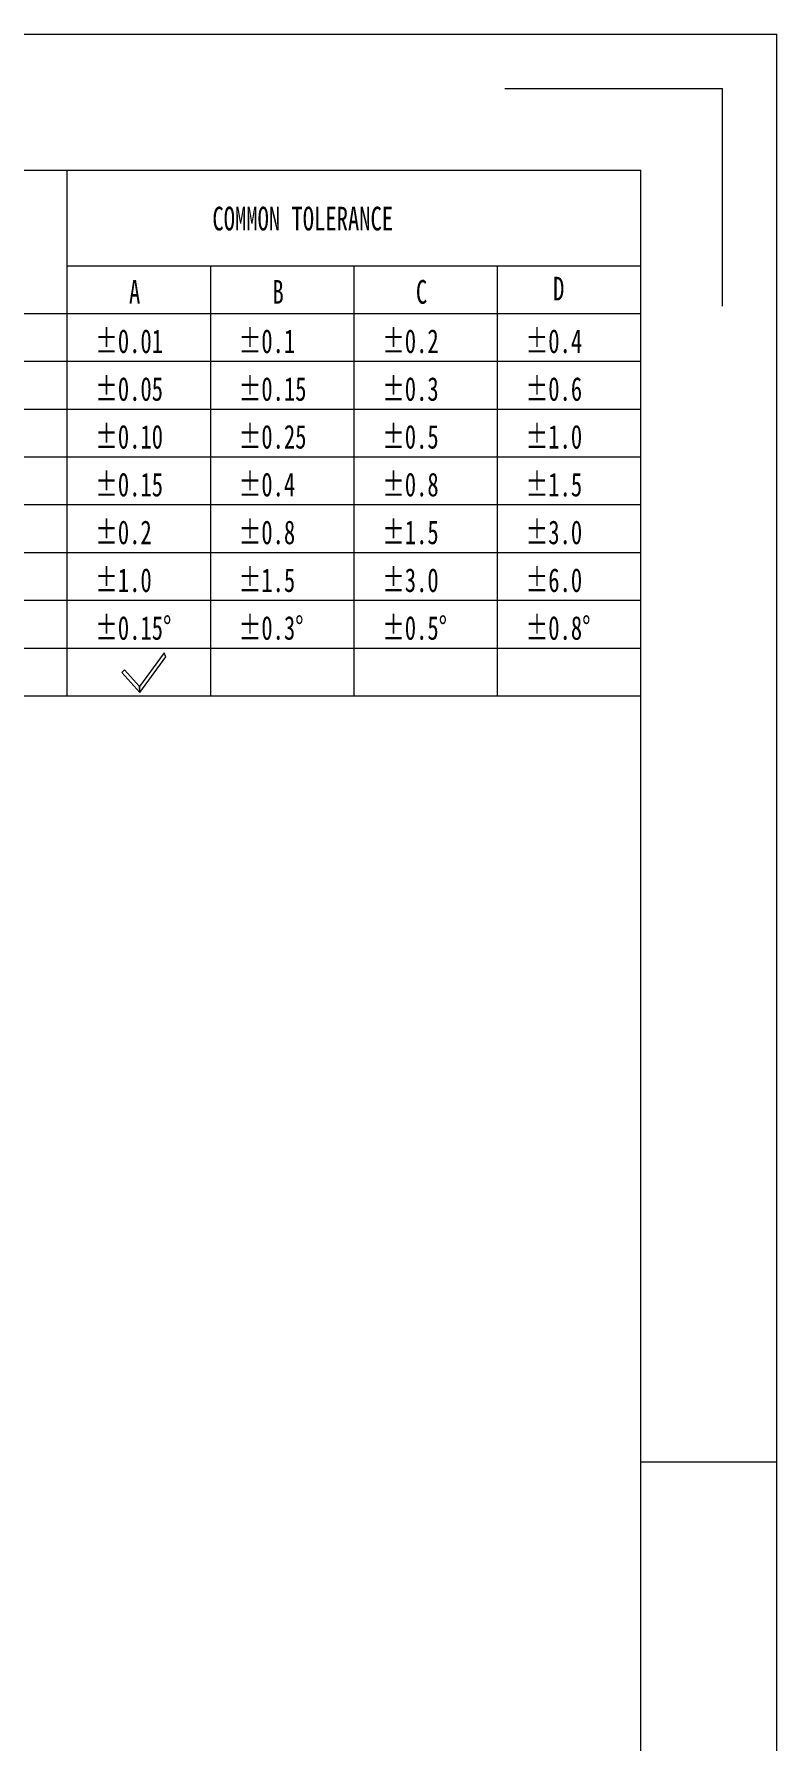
# Model space of a CAD drawing. Header units: millimetres. Extents: x 5476 to 6812, y 642 to 1586.
# Drawn here: x 6567 to 6812, y 1022 to 1586 of the extents above; entities that cross this region are included whole.
import ezdxf

# ---------------------------------------------------------------- set-up
doc = ezdxf.new("R2010")
doc.units = ezdxf.units.MM
doc.header["$LTSCALE"] = 0.1
doc.layers.get('0').update_dxf_attribs({"lineweight": 18})
doc.styles.add('SLDTEXTSTYLE4', font='', dxfattribs={"width": 0.7})
doc.styles.get('SLDTEXTSTYLE4').set_extended_font_data('宋体')

msp = doc.modelspace()

# ---------------------------------------------------------------- linework, layer by layer
at = {"color": 7, "linetype": 'Continuous'}
for p, q in [((5476.187, 1586.433), (6812.418, 1586.433)), ((6812.418, 641.623), (6812.418, 1586.433)), ((6722.436, 1568.437), (6794.422, 1568.437)), ((6794.422, 1496.451), (6794.422, 1568.437)), ((5521.178, 1541.442), (6767.427, 1541.442)), ((6767.427, 686.614), (6767.427, 1541.442)), ((6767.427, 1114.028), (6812.418, 1114.028))]:
    msp.add_line(p, q, dxfattribs=at)
for p, q in [((6577.674, 1541.442), (6577.674, 1367.502)), ((6577.674, 1509.817), (6767.427, 1509.817)), ((6625.112, 1509.817), (6625.112, 1367.502)), ((6672.55, 1509.817), (6672.55, 1367.502)), ((6719.989, 1509.817), (6719.989, 1367.502)), ((6451.172, 1494.004), (6767.427, 1494.004)), ((6451.172, 1478.191), (6767.427, 1478.191)), ((6451.172, 1462.378), (6767.427, 1462.378)), ((6451.172, 1446.566), (6767.427, 1446.566)), ((6451.172, 1430.753), (6767.427, 1430.753)), ((6451.172, 1414.94), (6767.427, 1414.94)), ((6451.172, 1399.127), (6767.427, 1399.127)), ((6451.172, 1383.315), (6767.427, 1383.315)), ((6609.804, 1381.682), (6601.664, 1370.642)), ((6601.762, 1368.643), (6610.443, 1380.417)), ((6610.443, 1380.417), (6609.804, 1381.682)), ((6596.776, 1376.07), (6595.836, 1375.223)), ((6595.836, 1375.223), (6601.762, 1368.643)), ((6601.664, 1370.642), (6596.776, 1376.07)), ((6451.172, 1367.502), (6767.427, 1367.502)), ((6601.762, 1368.643), (6601.664, 1370.642)), ((6601.664, 1370.642), (6601.762, 1368.643))]:
    msp.add_line(p, q)

# ---------------------------------------------------------------- texts
at = {"attachment_point": 1, "style": 'SLDTEXTSTYLE4'}
for s, insert, char_height, width in [('COMMON TOLERANCE', (6625.796, 1529.329), 7.84239, 258.18478), ('A', (6598.214, 1505.08), 7.842, 11.33068), ('B', (6645.652, 1505.08), 7.842, 11.14952), ('C', (6693.09, 1505.08), 7.842, 11.28128), ('D', (6738.427, 1506.145), 7.842, 11.14952), ('%%P0.01', (6587.056, 1488.775), 7.8424, 54.9077), ('%%P0.1', (6634.494, 1488.775), 7.8424, 41.17254), ('%%P0.2', (6681.932, 1488.775), 7.8424, 46.83788), ('%%P0.4', (6729.371, 1488.775), 7.8424, 46.65672), ('%%P0.05', (6587.056, 1472.962), 7.8424, 60.57304), ('%%P0.15', (6634.494, 1472.962), 7.8424, 57.82272), ('%%P0.3', (6681.932, 1472.962), 7.8424, 46.83788), ('%%P0.6', (6729.371, 1472.962), 7.8424, 46.83788), ('%%P0.10', (6587.056, 1457.15), 7.8424, 55.08886), ('%%P0.25', (6634.494, 1457.15), 7.8424, 63.3069), ('%%P0.5', (6681.932, 1457.15), 7.8424, 46.83788), ('%%P1.0', (6729.371, 1457.15), 7.8424, 41.3537), ('%%P0.15', (6587.056, 1441.337), 7.8424, 57.82272), ('%%P0.4', (6634.494, 1441.337), 7.8424, 46.65672), ('%%P0.8', (6681.932, 1441.337), 7.8424, 46.83788), ('%%P1.5', (6729.371, 1441.337), 7.8424, 44.08756), ('%%P0.2', (6587.056, 1425.524), 7.8424, 46.83788), ('%%P0.8', (6634.494, 1425.524), 7.8424, 46.83788), ('%%P1.5', (6681.932, 1425.524), 7.8424, 44.08756), ('%%P3.0', (6729.371, 1425.524), 7.8424, 46.83788), ('%%P1.0', (6587.056, 1409.711), 7.8424, 41.3537), ('%%P1.5', (6634.494, 1409.711), 7.8424, 44.08756), ('%%P3.0', (6681.932, 1409.711), 7.8424, 46.83788), ('%%P6.0', (6729.371, 1409.711), 7.8424, 46.83788), ('%%P0.15%%D', (6587.056, 1393.899), 7.8424, 68.87343), ('%%P0.3%%D', (6634.494, 1393.899), 7.8424, 57.88859), ('%%P0.5%%D', (6681.932, 1393.899), 7.8424, 57.88859), ('%%P0.8%%D', (6729.371, 1393.899), 7.8424, 57.88859)]:
    msp.add_mtext(s, dxfattribs=dict(at, insert=insert, char_height=char_height, width=width))

doc.saveas('drawing.dxf')
